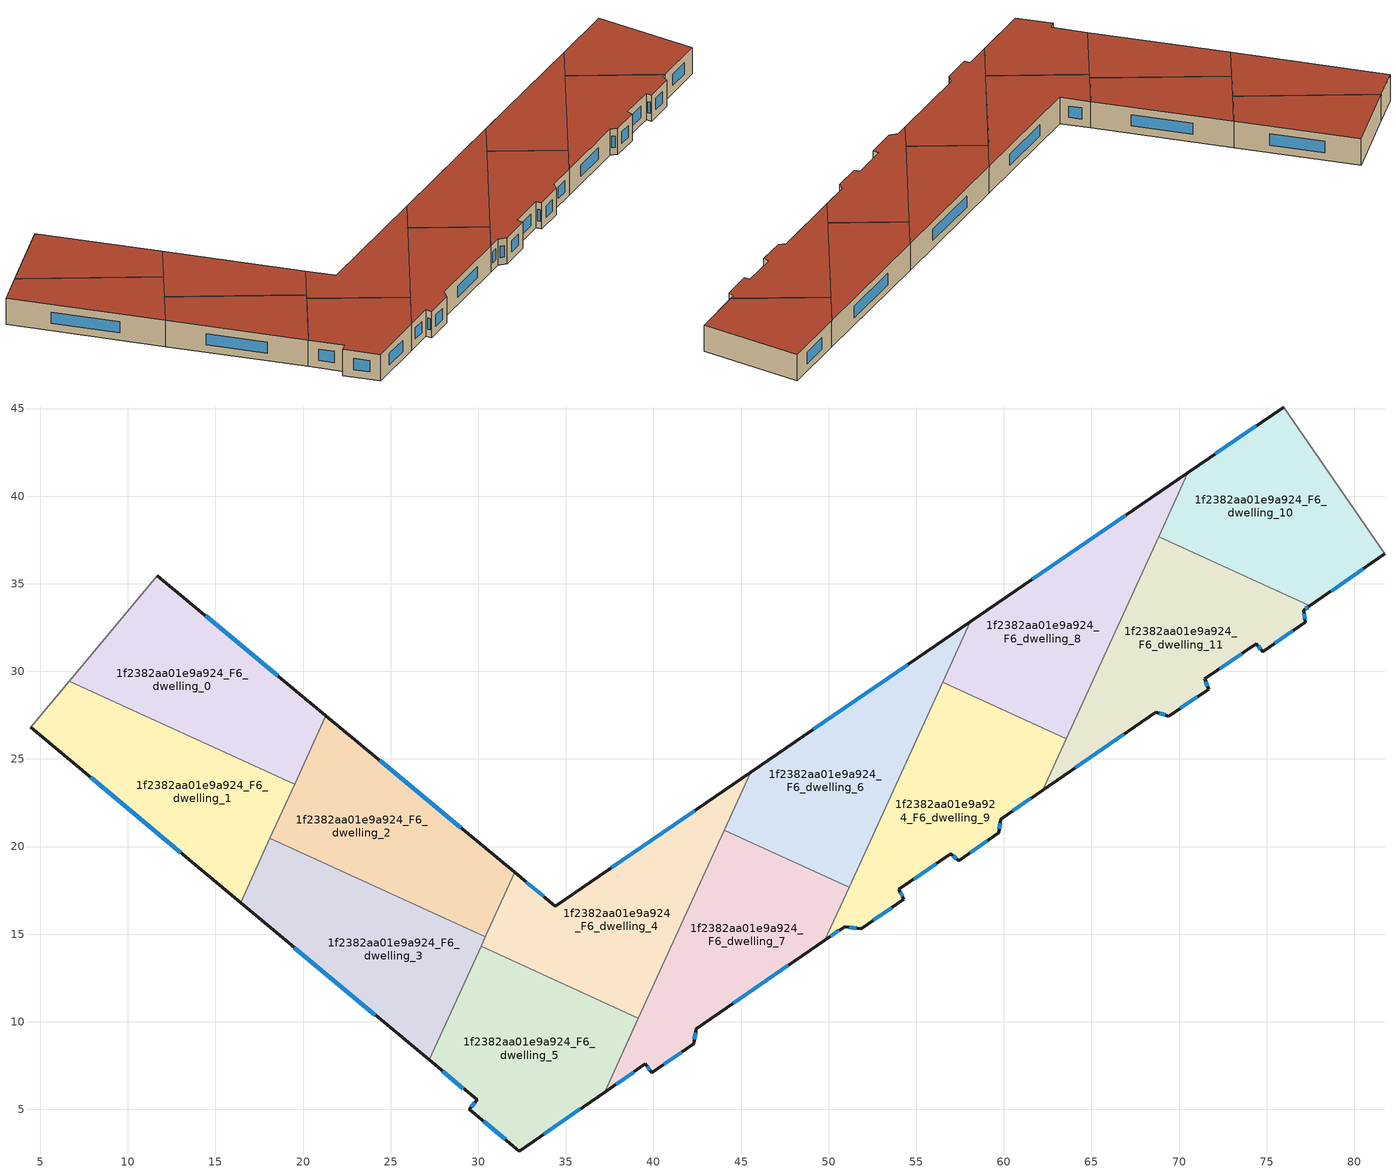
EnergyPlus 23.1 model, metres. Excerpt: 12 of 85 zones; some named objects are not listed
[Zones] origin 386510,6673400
1f2382aa01e9a924_F6_dwelling_0
 floor to 1f2382aa01e9a924_F5_dwelling_0 (EU_floor_Construction): 21.31,27.47 19.52,23.56 6.65,29.44 11.69,35.45 z18
 wall outside (EU_wall_Construction): 21.31,27.47 11.69,35.45 z18:21
 wall to 1f2382aa01e9a924_F6_dwelling_1 (EU_wall_Construction): 6.65,29.44 19.52,23.56 z18:21
 wall adiabatic (EU_wall_Construction): 11.69,35.45 6.65,29.44 z18:21
 wall to 1f2382aa01e9a924_F6_dwelling_2 (EU_wall_Construction): 19.52,23.56 21.31,27.47 z18:21
 window (EU_Window_Construction): 18.56,29.75 14.44,33.17 z18.86:20.14
 roof outside (EU_roof_Construction): 19.52,23.56 21.31,27.47 11.69,35.45 6.65,29.44 z21
1f2382aa01e9a924_F6_dwelling_1
 floor to 1f2382aa01e9a924_F5_dwelling_1 (EU_floor_Construction): 19.52,23.56 16.43,16.8 4.45,26.8 6.65,29.44 z18
 wall outside (EU_wall_Construction): 4.45,26.8 16.43,16.8 z18:21
 wall adiabatic (EU_wall_Construction): 6.65,29.44 4.45,26.8 z18:21
 wall to 1f2382aa01e9a924_F6_dwelling_3 (EU_wall_Construction): 16.43,16.8 18.11,20.46 z18:21
 wall to 1f2382aa01e9a924_F6_dwelling_2 (EU_wall_Construction): 18.11,20.46 19.52,23.56 z18:21
 window (EU_Window_Construction): 7.87,23.94 13.01,19.66 z18.86:20.14
 roof outside (EU_roof_Construction): 16.43,16.8 19.52,23.56 6.65,29.44 4.45,26.8 z21
1f2382aa01e9a924_F6_dwelling_10
 floor to 1f2382aa01e9a924_F5_dwelling_10 (EU_floor_Construction): 75.97,45.09 81.75,36.7 77.47,33.74 68.83,37.68 70.51,41.34 z18
 wall outside (EU_wall_Construction): 77.47,33.74 81.75,36.7 / 75.97,45.09 70.51,41.34 z18:21
 wall to 1f2382aa01e9a924_F6_dwelling_11 (EU_wall_Construction): 68.83,37.68 77.47,33.74 z18:21
 wall adiabatic (EU_wall_Construction): 81.75,36.7 75.97,45.09 z18:21
 wall to 1f2382aa01e9a924_F6_dwelling_8 (EU_wall_Construction): 70.51,41.34 68.83,37.68 z18:21
 window (EU_Window_Construction): 78.69,34.59 80.53,35.85 / 74.41,44.02 72.07,42.41 z18.86:20.14
 roof outside (EU_roof_Construction): 81.75,36.7 75.97,45.09 70.51,41.34 68.83,37.68 77.47,33.74 z21
1f2382aa01e9a924_F6_dwelling_11
 floor to 1f2382aa01e9a924_F5_dwelling_11 (EU_floor_Construction): 77.47,33.74 77.12,33.5 77.19,32.81 74.78,31.13 74.42,31.57 71.47,29.57 71.69,28.98 69.41,27.45 68.67,27.67 62.23,23.22 68.83,37.68 z18
 wall outside (EU_wall_Construction): 62.23,23.22 68.67,27.67 69.41,27.45 71.69,28.98 71.47,29.57 74.42,31.57 74.78,31.13 77.19,32.81 77.12,33.5 77.47,33.74 z18:21
 wall to 1f2382aa01e9a924_F6_dwelling_9 (EU_wall_Construction): 63.57,26.17 62.23,23.22 z18:21
 wall to 1f2382aa01e9a924_F6_dwelling_8 (EU_wall_Construction): 68.83,37.68 63.57,26.17 z18:21
 window (EU_Window_Construction): 71.62,29.15 71.53,29.4 / 70.06,27.88 71.04,28.54 / 68.88,27.6 69.2,27.51 / 64.07,24.49 66.83,26.4 / 77.22,33.57 77.37,33.67 / 77.17,33.01 77.14,33.3 / 75.47,31.61 76.5,32.33 / 74.52,31.44 74.68,31.25 / 72.31,30.14 73.58,31 z18.86:20.14
 roof outside (EU_roof_Construction): 71.69,28.98 71.47,29.57 74.42,31.57 74.78,31.13 77.19,32.81 77.12,33.5 77.47,33.74 68.83,37.68 62.23,23.22 68.67,27.67 69.41,27.45 z21
1f2382aa01e9a924_F6_dwelling_2
 floor to 1f2382aa01e9a924_F5_dwelling_2 (EU_floor_Construction): 32.09,18.52 30.41,14.84 18.11,20.46 21.31,27.47 z18
 wall outside (EU_wall_Construction): 32.09,18.52 21.31,27.47 z18:21
 wall to 1f2382aa01e9a924_F6_dwelling_3 (EU_wall_Construction): 18.11,20.46 30.41,14.84 z18:21
 wall to 1f2382aa01e9a924_F6_dwelling_4 (EU_wall_Construction): 30.41,14.84 32.09,18.52 z18:21
 window (EU_Window_Construction): 29.01,21.08 24.39,24.91 z18.86:20.14
 roof outside (EU_roof_Construction): 30.41,14.84 32.09,18.52 21.31,27.47 18.11,20.46 z21
1f2382aa01e9a924_F6_dwelling_3
 floor to 1f2382aa01e9a924_F5_dwelling_3 (EU_floor_Construction): 30.41,14.84 27.2,7.82 16.43,16.8 18.11,20.46 z18
 wall outside (EU_wall_Construction): 16.43,16.8 27.2,7.82 z18:21
 wall to 1f2382aa01e9a924_F6_dwelling_5 (EU_wall_Construction): 27.2,7.82 30.16,14.3 z18:21
 wall to 1f2382aa01e9a924_F6_dwelling_4 (EU_wall_Construction): 30.16,14.3 30.41,14.84 z18:21
 window (EU_Window_Construction): 19.51,14.23 24.12,10.38 z18.86:20.14
 roof outside (EU_roof_Construction): 27.2,7.82 30.41,14.84 18.11,20.46 16.43,16.8 z21
1f2382aa01e9a924_F6_dwelling_4
 floor to 1f2382aa01e9a924_F5_dwelling_4 (EU_floor_Construction): 45.54,24.24 39.14,10.21 30.16,14.3 32.09,18.52 34.4,16.6 z18
 wall outside (EU_wall_Construction): 45.54,24.24 34.4,16.6 32.09,18.52 z18:21
 wall to 1f2382aa01e9a924_F6_dwelling_5 (EU_wall_Construction): 30.16,14.3 39.14,10.21 z18:21
 wall to 1f2382aa01e9a924_F6_dwelling_7 (EU_wall_Construction): 39.14,10.21 44.04,20.94 z18:21
 wall to 1f2382aa01e9a924_F6_dwelling_6 (EU_wall_Construction): 44.04,20.94 45.54,24.24 z18:21
 window (EU_Window_Construction): 33.74,17.15 32.75,17.97 / 42.36,22.05 37.58,18.78 z18.86:20.14
 roof outside (EU_roof_Construction): 39.14,10.21 45.54,24.24 34.4,16.6 32.09,18.52 30.16,14.3 z21
1f2382aa01e9a924_F6_dwelling_5
 floor to 1f2382aa01e9a924_F5_dwelling_5 (EU_floor_Construction): 39.14,10.21 37.21,5.98 32.34,2.62 29.48,4.99 29.93,5.54 27.2,7.82 30.16,14.3 z18
 wall outside (EU_wall_Construction): 27.2,7.82 29.93,5.54 29.48,4.99 32.34,2.62 37.21,5.98 z18:21
 wall to 1f2382aa01e9a924_F6_dwelling_7 (EU_wall_Construction): 37.21,5.98 39.14,10.2 z18:21
 window (EU_Window_Construction): 33.73,3.58 35.82,5.02 / 30.3,4.31 31.53,3.3 / 29.8,5.38 29.61,5.15 / 27.98,7.16 29.15,6.19 z18.86:20.14
 roof outside (EU_roof_Construction): 37.21,5.98 39.14,10.21 30.16,14.3 27.2,7.82 29.93,5.54 29.48,4.99 32.34,2.62 z21
1f2382aa01e9a924_F6_dwelling_6
 floor to 1f2382aa01e9a924_F5_dwelling_6 (EU_floor_Construction): 58.09,32.83 51.17,17.69 44.04,20.94 45.54,24.24 z18
 wall outside (EU_wall_Construction): 58.09,32.83 45.54,24.24 z18:21
 wall to 1f2382aa01e9a924_F6_dwelling_7 (EU_wall_Construction): 44.04,20.94 51.17,17.69 z18:21
 wall to 1f2382aa01e9a924_F6_dwelling_9 (EU_wall_Construction): 51.17,17.69 56.51,29.39 z18:21
 wall to 1f2382aa01e9a924_F6_dwelling_8 (EU_wall_Construction): 56.51,29.39 58.09,32.83 z18:21
 window (EU_Window_Construction): 54.5,30.38 49.13,26.69 z18.86:20.14
 roof outside (EU_roof_Construction): 51.17,17.69 58.09,32.83 45.54,24.24 44.04,20.94 z21
1f2382aa01e9a924_F6_dwelling_7
 floor to 1f2382aa01e9a924_F5_dwelling_7 (EU_floor_Construction): 51.17,17.69 49.79,14.66 42.45,9.61 42.29,8.74 39.91,7.1 39.53,7.59 37.21,5.98 44.04,20.94 z18
 wall outside (EU_wall_Construction): 37.21,5.98 39.53,7.59 39.91,7.1 42.29,8.74 42.45,9.61 49.79,14.66 z18:21
 wall to 1f2382aa01e9a924_F6_dwelling_9 (EU_wall_Construction): 49.79,14.66 51.17,17.69 z18:21
 window (EU_Window_Construction): 37.87,6.44 38.87,7.13 / 44.55,11.05 47.69,13.22 / 42.34,8.99 42.41,9.36 / 40.59,7.57 41.61,8.27 / 39.64,7.45 39.8,7.24 z18.86:20.14
 roof outside (EU_roof_Construction): 49.79,14.66 51.17,17.69 44.04,20.94 37.21,5.98 39.53,7.59 39.91,7.1 42.29,8.74 42.45,9.61 z21
1f2382aa01e9a924_F6_dwelling_8
 floor to 1f2382aa01e9a924_F5_dwelling_8 (EU_floor_Construction): 70.51,41.34 63.57,26.17 56.51,29.39 58.09,32.83 z18
 wall outside (EU_wall_Construction): 70.51,41.34 58.09,32.83 z18:21
 wall to 1f2382aa01e9a924_F6_dwelling_9 (EU_wall_Construction): 56.51,29.39 63.57,26.17 z18:21
 window (EU_Window_Construction): 66.96,38.91 61.63,35.26 z18.86:20.14
 roof outside (EU_roof_Construction): 63.57,26.17 70.51,41.34 58.09,32.83 56.51,29.39 z21
1f2382aa01e9a924_F6_dwelling_9
 floor to 1f2382aa01e9a924_F5_dwelling_9 (EU_floor_Construction): 63.57,26.17 62.23,23.22 59.82,21.56 59.72,20.79 57.42,19.2 56.98,19.59 54.01,17.55 54.3,17 51.85,15.3 50.91,15.43 49.79,14.66 56.51,29.39 z18
 wall outside (EU_wall_Construction): 49.79,14.66 50.91,15.43 51.85,15.3 54.3,17 54.01,17.55 56.98,19.59 57.42,19.2 59.72,20.79 59.82,21.56 62.23,23.22 z18:21
 window (EU_Window_Construction): 54.86,18.14 56.13,19.01 / 54.22,17.15 54.09,17.39 / 52.55,15.78 53.6,16.51 / 51.18,15.39 51.58,15.33 / 50.11,14.88 50.59,15.21 / 60.51,22.03 61.54,22.75 / 59.75,21.01 59.79,21.34 / 58.08,19.65 59.06,20.34 / 57.1,19.48 57.29,19.31 z18.86:20.14
 roof outside (EU_roof_Construction): 59.72,20.79 59.82,21.56 62.23,23.22 63.57,26.17 56.51,29.39 49.79,14.66 50.91,15.43 51.85,15.3 54.3,17 54.01,17.55 56.98,19.59 57.42,19.2 z21
[Building]
EU S2 Campaign: North Axis=0; Terrain=City; Solar Distribution=FullExterior
[Site:Location]
Helsinki-Vantaa.AP: Latitude=60.317; Longitude=24.963; Time Zone=2; Elevation=54.6
[SizingPeriod:WeatherFileDays]
AnnualSizingPeriod: Begin Month=1; Begin Day of Month=1; End Month=12; End Day of Month=31; Day of Week for Start Day=Monday; Use Weather File Daylight Saving Period=No; Use Weather File Rain and Snow Indicators=No
[MATERIAL]
EU_InternalMass_Material: Roughness=MediumRough; Thickness=0.1; Conductivity=1; Density=1800; Specific Heat=900; Thermal Absorptance=0.9; Solar Absorptance=0.7; Visible Absorptance=0.7
[MATERIAL:NOMASS] Roughness=MediumRough; Thermal Absorptance=0.9; Solar Absorptance=0.7; Visible Absorptance=0.7
Name | Thermal Resistance
EU_wall_NoMass | 2.6932
EU_roof_NoMass | 3.19818
EU_floor_NoMass | 2.22482
[WINDOWMATERIAL:SIMPLEGLAZINGSYSTEM]
EU_Window_SimpleGlazing: UFactor=2.14966; Solar Heat Gain Coefficient=0.7; Visible Transmittance=0.7
[CONSTRUCTION]
EU_wall_Construction: EU_wall_NoMass
EU_roof_Construction: EU_roof_NoMass
EU_floor_Construction: EU_floor_NoMass
EU_Window_Construction: EU_Window_SimpleGlazing
EU_InternalMass_Construction: EU_InternalMass_Material
[ZONE] Type=1; Multiplier=1; Ceiling Height=autocalculate; Floor Area=autocalculate; Part of Total Floor Area=Yes
Name | Volume
1f2382aa01e9a924_F6_dwelling_0 | 238.283
1f2382aa01e9a924_F6_dwelling_1; 1f2382aa01e9a924_F6_dwelling_11 | 238.305
1f2382aa01e9a924_F6_dwelling_10 | 238.3
1f2382aa01e9a924_F6_dwelling_2 | 238.279
1f2382aa01e9a924_F6_dwelling_3 | 238.318
1f2382aa01e9a924_F6_dwelling_4 | 238.287
1f2382aa01e9a924_F6_dwelling_5 | 238.301
1f2382aa01e9a924_F6_dwelling_6 | 238.334
1f2382aa01e9a924_F6_dwelling_7 | 238.307
1f2382aa01e9a924_F6_dwelling_8 | 238.291
1f2382aa01e9a924_F6_dwelling_9 | 238.308
[INTERNALMASS] Construction=EU_InternalMass_Construction
Name | Zone or ZoneList | Surface Area
1f2382aa01e9a924_F6_dwelling_0_EU_InternalMass | 1f2382aa01e9a924_F6_dwelling_0 | 79.4276
1f2382aa01e9a924_F6_dwelling_1_EU_InternalMass | 1f2382aa01e9a924_F6_dwelling_1 | 79.4347
1f2382aa01e9a924_F6_dwelling_2_EU_InternalMass | 1f2382aa01e9a924_F6_dwelling_2 | 79.4263
1f2382aa01e9a924_F6_dwelling_3_EU_InternalMass | 1f2382aa01e9a924_F6_dwelling_3 | 79.4393
1f2382aa01e9a924_F6_dwelling_4_EU_InternalMass | 1f2382aa01e9a924_F6_dwelling_4 | 79.4286
1f2382aa01e9a924_F6_dwelling_5_EU_InternalMass | 1f2382aa01e9a924_F6_dwelling_5 | 79.4338
1f2382aa01e9a924_F6_dwelling_6_EU_InternalMass | 1f2382aa01e9a924_F6_dwelling_6 | 79.4444
1f2382aa01e9a924_F6_dwelling_7_EU_InternalMass | 1f2382aa01e9a924_F6_dwelling_7 | 79.436
1f2382aa01e9a924_F6_dwelling_8_EU_InternalMass | 1f2382aa01e9a924_F6_dwelling_8 | 79.431
1f2382aa01e9a924_F6_dwelling_9_EU_InternalMass | 1f2382aa01e9a924_F6_dwelling_9 | 79.4356
1f2382aa01e9a924_F6_dwelling_10_EU_InternalMass | 1f2382aa01e9a924_F6_dwelling_10 | 79.4332
1f2382aa01e9a924_F6_dwelling_11_EU_InternalMass | 1f2382aa01e9a924_F6_dwelling_11 | 79.4351
[OTHEREQUIPMENT] Fuel Type=Electricity; Design Level Calculation Method=Watts/Area; Power per Zone Floor Area=1; Fraction Latent=0; Fraction Radiant=0; Fraction Lost=0; Carbon Dioxide Generation Rate=0; EndUse Subcategory=EU_Step8_InternalGains
Name | Zone or ZoneList or Space or SpaceList | Schedule
EU_Step8_InternalGain_1f2382aa01e9a924_F6_dwelling_0_f000 | 1f2382aa01e9a924_F6_dwelling_0 | EU_Step8_GainSchedule_1f2382aa01e9a924_F6_dwelling_0_f000
EU_Step8_InternalGain_1f2382aa01e9a924_F6_dwelling_1_f000 | 1f2382aa01e9a924_F6_dwelling_1 | EU_Step8_GainSchedule_1f2382aa01e9a924_F6_dwelling_1_f000
EU_Step8_InternalGain_1f2382aa01e9a924_F6_dwelling_2_f000 | 1f2382aa01e9a924_F6_dwelling_2 | EU_Step8_GainSchedule_1f2382aa01e9a924_F6_dwelling_2_f000
EU_Step8_InternalGain_1f2382aa01e9a924_F6_dwelling_3_f000 | 1f2382aa01e9a924_F6_dwelling_3 | EU_Step8_GainSchedule_1f2382aa01e9a924_F6_dwelling_3_f000
EU_Step8_InternalGain_1f2382aa01e9a924_F6_dwelling_4_f000 | 1f2382aa01e9a924_F6_dwelling_4 | EU_Step8_GainSchedule_1f2382aa01e9a924_F6_dwelling_4_f000
EU_Step8_InternalGain_1f2382aa01e9a924_F6_dwelling_5_f000 | 1f2382aa01e9a924_F6_dwelling_5 | EU_Step8_GainSchedule_1f2382aa01e9a924_F6_dwelling_5_f000
EU_Step8_InternalGain_1f2382aa01e9a924_F6_dwelling_6_f000 | 1f2382aa01e9a924_F6_dwelling_6 | EU_Step8_GainSchedule_1f2382aa01e9a924_F6_dwelling_6_f000
EU_Step8_InternalGain_1f2382aa01e9a924_F6_dwelling_7_f000 | 1f2382aa01e9a924_F6_dwelling_7 | EU_Step8_GainSchedule_1f2382aa01e9a924_F6_dwelling_7_f000
EU_Step8_InternalGain_1f2382aa01e9a924_F6_dwelling_8_f000 | 1f2382aa01e9a924_F6_dwelling_8 | EU_Step8_GainSchedule_1f2382aa01e9a924_F6_dwelling_8_f000
EU_Step8_InternalGain_1f2382aa01e9a924_F6_dwelling_9_f000 | 1f2382aa01e9a924_F6_dwelling_9 | EU_Step8_GainSchedule_1f2382aa01e9a924_F6_dwelling_9_f000
EU_Step8_InternalGain_1f2382aa01e9a924_F6_dwelling_10_f000 | 1f2382aa01e9a924_F6_dwelling_10 | EU_Step8_GainSchedule_1f2382aa01e9a924_F6_dwelling_10_f000
EU_Step8_InternalGain_1f2382aa01e9a924_F6_dwelling_11_f000 | 1f2382aa01e9a924_F6_dwelling_11 | EU_Step8_GainSchedule_1f2382aa01e9a924_F6_dwelling_11_f000
[ZONEVENTILATION:DESIGNFLOWRATE] Schedule=EU_AlwaysOn; Design Flow Rate Calculation Method=AirChanges/Hour; Air Changes per Hour=0.586271; Ventilation Type=Natural; Fan Pressure Rise=0; Fan Total Efficiency=1; Constant Term Coefficient=1; Temperature Term Coefficient=0; Velocity Term Coefficient=0; Velocity Squared Term Coefficient=0; Minimum Indoor Temperature=-100; Maximum Indoor Temperature=100; Delta Temperature=-100; Minimum Outdoor Temperature=-100; Maximum Outdoor Temperature=100; Maximum Wind Speed=40
Name | Zone or ZoneList or Space or SpaceList
EU_ConstantAir_1f2382aa01e9a924_F6_dwelling_0 | 1f2382aa01e9a924_F6_dwelling_0
EU_ConstantAir_1f2382aa01e9a924_F6_dwelling_1 | 1f2382aa01e9a924_F6_dwelling_1
EU_ConstantAir_1f2382aa01e9a924_F6_dwelling_2 | 1f2382aa01e9a924_F6_dwelling_2
EU_ConstantAir_1f2382aa01e9a924_F6_dwelling_3 | 1f2382aa01e9a924_F6_dwelling_3
EU_ConstantAir_1f2382aa01e9a924_F6_dwelling_4 | 1f2382aa01e9a924_F6_dwelling_4
EU_ConstantAir_1f2382aa01e9a924_F6_dwelling_5 | 1f2382aa01e9a924_F6_dwelling_5
EU_ConstantAir_1f2382aa01e9a924_F6_dwelling_6 | 1f2382aa01e9a924_F6_dwelling_6
EU_ConstantAir_1f2382aa01e9a924_F6_dwelling_7 | 1f2382aa01e9a924_F6_dwelling_7
EU_ConstantAir_1f2382aa01e9a924_F6_dwelling_8 | 1f2382aa01e9a924_F6_dwelling_8
EU_ConstantAir_1f2382aa01e9a924_F6_dwelling_9 | 1f2382aa01e9a924_F6_dwelling_9
EU_ConstantAir_1f2382aa01e9a924_F6_dwelling_10 | 1f2382aa01e9a924_F6_dwelling_10
EU_ConstantAir_1f2382aa01e9a924_F6_dwelling_11 | 1f2382aa01e9a924_F6_dwelling_11
[HVACTEMPLATE:ZONE:IDEALLOADSAIRSYSTEM] System Availability Schedule=EU_AlwaysOn; Maximum Heating Supply Air Temperature=50; Minimum Cooling Supply Air Temperature=13; Maximum Heating Supply Air Humidity Ratio=0.0156; Minimum Cooling Supply Air Humidity Ratio=0.0077; Heating Limit=NoLimit; Cooling Limit=NoLimit; Heating Availability Schedule=EU_AlwaysOn; Cooling Availability Schedule=EU_CoolingOff; Dehumidification Control Type=ConstantSensibleHeatRatio; Cooling Sensible Heat Ratio=0.7; Dehumidification Setpoint=60; Humidification Control Type=None; Humidification Setpoint=30; Outdoor Air Method=None; Outdoor Air Flow Rate per Person=0.00944; Outdoor Air Flow Rate per Zone Floor Area=0; Outdoor Air Flow Rate per Zone=0; Demand Controlled Ventilation Type=None; Outdoor Air Economizer Type=NoEconomizer; Heat Recovery Type=None; Sensible Heat Recovery Effectiveness=0.7; Latent Heat Recovery Effectiveness=0.65
Name | Template Thermostat
1f2382aa01e9a924_F6_dwelling_0 | EU_HeatOnly_1f2382aa01e9a924_F6_dwelling_0
1f2382aa01e9a924_F6_dwelling_1 | EU_HeatOnly_1f2382aa01e9a924_F6_dwelling_1
1f2382aa01e9a924_F6_dwelling_2 | EU_HeatOnly_1f2382aa01e9a924_F6_dwelling_2
1f2382aa01e9a924_F6_dwelling_3 | EU_HeatOnly_1f2382aa01e9a924_F6_dwelling_3
1f2382aa01e9a924_F6_dwelling_4 | EU_HeatOnly_1f2382aa01e9a924_F6_dwelling_4
1f2382aa01e9a924_F6_dwelling_5 | EU_HeatOnly_1f2382aa01e9a924_F6_dwelling_5
1f2382aa01e9a924_F6_dwelling_6 | EU_HeatOnly_1f2382aa01e9a924_F6_dwelling_6
1f2382aa01e9a924_F6_dwelling_7 | EU_HeatOnly_1f2382aa01e9a924_F6_dwelling_7
1f2382aa01e9a924_F6_dwelling_8 | EU_HeatOnly_1f2382aa01e9a924_F6_dwelling_8
1f2382aa01e9a924_F6_dwelling_9 | EU_HeatOnly_1f2382aa01e9a924_F6_dwelling_9
1f2382aa01e9a924_F6_dwelling_10 | EU_HeatOnly_1f2382aa01e9a924_F6_dwelling_10
1f2382aa01e9a924_F6_dwelling_11 | EU_HeatOnly_1f2382aa01e9a924_F6_dwelling_11
[SIZING:ZONE] Zone Cooling Design Supply Air Temperature Input Method=SupplyAirTemperature; Zone Cooling Design Supply Air Temperature=13; Zone Heating Design Supply Air Temperature Input Method=SupplyAirTemperature; Zone Heating Design Supply Air Temperature=50; Zone Cooling Design Supply Air Humidity Ratio=0.008; Zone Heating Design Supply Air Humidity Ratio=0.008; Cooling Design Air Flow Method=DesignDay; Cooling Design Air Flow Rate=0; Cooling Minimum Air Flow per Zone Floor Area=0.000762; Cooling Minimum Air Flow=0; Cooling Minimum Air Flow Fraction=0.2; Heating Design Air Flow Method=DesignDay; Heating Design Air Flow Rate=0; Heating Maximum Air Flow per Zone Floor Area=0.002032; Heating Maximum Air Flow=0.141576; Heating Maximum Air Flow Fraction=0.3; Account for Dedicated Outdoor Air System=No; Dedicated Outdoor Air System Control Strategy=NeutralSupplyAir; Dedicated Outdoor Air Low Setpoint Temperature for Design=autosize; Dedicated Outdoor Air High Setpoint Temperature for Design=autosize; Zone Load Sizing Method=Sensible Load Only No Latent Load; Zone Latent Cooling Design Supply Air Humidity Ratio Input Method=HumidityRatioDifference; Zone Cooling Design Supply Air Humidity Ratio Difference=0.005; Zone Latent Heating Design Supply Air Humidity Ratio Input Method=HumidityRatioDifference; Zone Humidification Design Supply Air Humidity Ratio Difference=0.005
1f2382aa01e9a924_F6_dwelling_0; 1f2382aa01e9a924_F6_dwelling_1; 1f2382aa01e9a924_F6_dwelling_2; 1f2382aa01e9a924_F6_dwelling_3; 1f2382aa01e9a924_F6_dwelling_4; 1f2382aa01e9a924_F6_dwelling_5; 1f2382aa01e9a924_F6_dwelling_6; 1f2382aa01e9a924_F6_dwelling_7; 1f2382aa01e9a924_F6_dwelling_8; 1f2382aa01e9a924_F6_dwelling_9; 1f2382aa01e9a924_F6_dwelling_10; 1f2382aa01e9a924_F6_dwelling_11
[SCHEDULE:CONSTANT]
Name | Hourly Value
EU_AlwaysOn | 1
EU_CoolingOff | 0
[SCHEDULE:FILE] Column Number=1; Rows to Skip at Top=0; Number of Hours of Data=8760; Column Separator=Comma; Interpolate to Timestep=No; Minutes per Item=60; Adjust Schedule for Daylight Savings=Yes
Name | File
EU_Step8_GainSchedule_1f2382aa01e9a924_F6_dwelling_0_f000 | ../../schedules/1f2382aa01e9a924/1f2382aa01e9a924_F6_dwelling_0_f000_gain.csv
EU_Step8_GainSchedule_1f2382aa01e9a924_F6_dwelling_1_f000 | ../../schedules/1f2382aa01e9a924/1f2382aa01e9a924_F6_dwelling_1_f000_gain.csv
EU_Step8_GainSchedule_1f2382aa01e9a924_F6_dwelling_2_f000 | ../../schedules/1f2382aa01e9a924/1f2382aa01e9a924_F6_dwelling_2_f000_gain.csv
EU_Step8_GainSchedule_1f2382aa01e9a924_F6_dwelling_3_f000 | ../../schedules/1f2382aa01e9a924/1f2382aa01e9a924_F6_dwelling_3_f000_gain.csv
EU_Step8_GainSchedule_1f2382aa01e9a924_F6_dwelling_4_f000 | ../../schedules/1f2382aa01e9a924/1f2382aa01e9a924_F6_dwelling_4_f000_gain.csv
EU_Step8_GainSchedule_1f2382aa01e9a924_F6_dwelling_5_f000 | ../../schedules/1f2382aa01e9a924/1f2382aa01e9a924_F6_dwelling_5_f000_gain.csv
EU_Step8_GainSchedule_1f2382aa01e9a924_F6_dwelling_6_f000 | ../../schedules/1f2382aa01e9a924/1f2382aa01e9a924_F6_dwelling_6_f000_gain.csv
EU_Step8_GainSchedule_1f2382aa01e9a924_F6_dwelling_7_f000 | ../../schedules/1f2382aa01e9a924/1f2382aa01e9a924_F6_dwelling_7_f000_gain.csv
EU_Step8_GainSchedule_1f2382aa01e9a924_F6_dwelling_8_f000 | ../../schedules/1f2382aa01e9a924/1f2382aa01e9a924_F6_dwelling_8_f000_gain.csv
EU_Step8_GainSchedule_1f2382aa01e9a924_F6_dwelling_9_f000 | ../../schedules/1f2382aa01e9a924/1f2382aa01e9a924_F6_dwelling_9_f000_gain.csv
EU_Step8_GainSchedule_1f2382aa01e9a924_F6_dwelling_10_f000 | ../../schedules/1f2382aa01e9a924/1f2382aa01e9a924_F6_dwelling_10_f000_gain.csv
EU_Step8_GainSchedule_1f2382aa01e9a924_F6_dwelling_11_f000 | ../../schedules/1f2382aa01e9a924/1f2382aa01e9a924_F6_dwelling_11_f000_gain.csv
